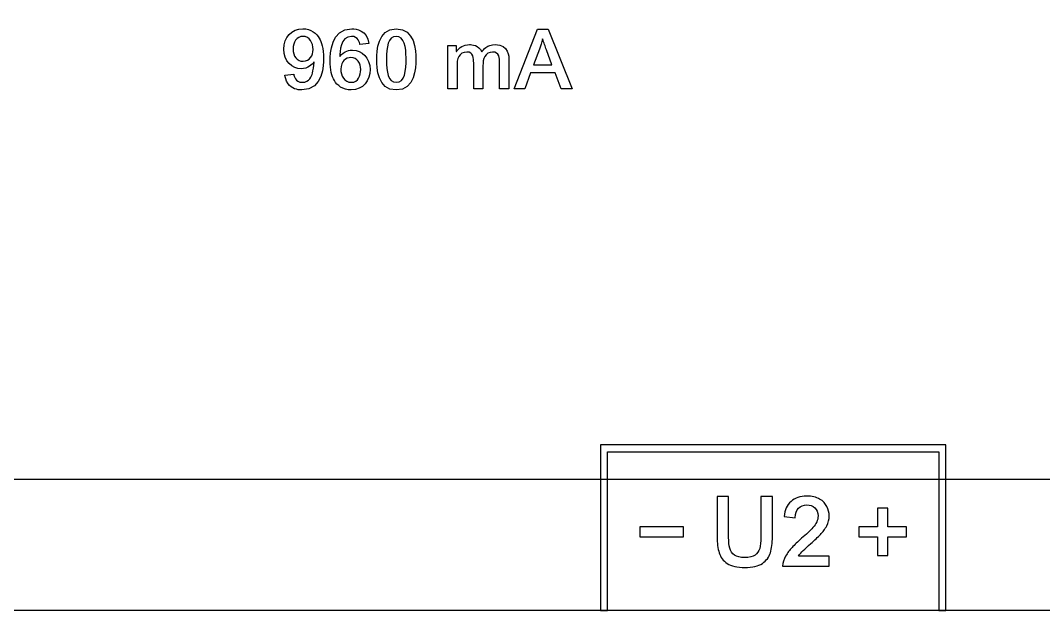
# Model space of a CAD drawing. Header units: millimetres. Extents: x 2151 to 5908, y -441 to 3322.
# Drawn here: x 3244.7 to 3270.55, y 2060.11 to 2075.03 of the extents above; entities that cross this region are included whole.
import ezdxf
from ezdxf.enums import TextEntityAlignment as Align

# ---------------------------------------------------------------- set-up
doc = ezdxf.new("R2010")
doc.units = ezdxf.units.MM
doc.layers.add('2DE_OBJ_Eti-Apparatus', color=7, linetype='Continuous', lineweight=25)
doc.layers.add('Beschriftung', color=7, linetype='Continuous')
doc.layers.add('Gehäuse', color=7, linetype='Continuous')
doc.styles.add('CP_ATTR', font='ARIAL.TTF')

# ---------------------------------------------------------------- blocks, each defined once
blk = doc.blocks.new('2de_eti_9_4352_5ex0yz5')
at = {"linetype": 'Continuous'}
blk.add_line((716, 0), (0, 0), dxfattribs=at)
at = {"linetype": 'ByBlock', "style": 'CP_ATTR', "flags": 9}
for tag, p in [('CURRENT', (0, 5)), ('LINK', (0, 5)), ('CHARACTER', (0, 5)), ('POWER', (0, 5)), ('ORDER-NO', (0, 5)), ('PRODUCT-TYPE', (0, 5)), ('ARTICLE', (0, 5)), ('GROUP', (0, 5)), ('NUMBER', (0, 5)), ('NAME', (0, 5)), ('EL-STATUS', (0, 4.999)), ('FUNCTION', (0, 4.999)), ('ARTICLE-2', (0, 4.999)), ('ARTICLE-1', (0, 4.999)), ('VOLTAGE', (0, 4.999)), ('PRODUCER', (0, 4.999)), ('WEIGHT', (0.001, 5)), ('IP', (0.001, 5)), ('OTHER', (0.001, 5))]:
    blk.add_attdef(tag, text='', height=0.00005, dxfattribs=at).set_placement(p, align=Align.MIDDLE_LEFT)
blk = doc.blocks.new('Gehäuse_6_TE')
at = {"layer": 'Gehäuse'}
blk.add_lwpolyline([(2.5, 66.5), (105.5, 66.5), (105.5, 24.5), (2.5, 24.5)], close=True, dxfattribs=at)
blk = doc.blocks.new('STC-0960.01')
at = {"layer": 'Beschriftung'}
for points, knots in [([(49.367, 38.037), (49.376, 37.986), (49.386, 37.908), (49.45, 37.817), (49.45, 37.817), (49.534, 37.694), (49.685, 37.66), (49.795, 37.66), (49.795, 37.66), (50.343, 37.66), (50.347, 38.312), (50.347, 38.456), (50.347, 38.456), (50.347, 38.725), (50.294, 38.865), (50.237, 38.966), (50.237, 38.966), (50.167, 39.089), (50.032, 39.208), (49.818, 39.208), (49.818, 39.208), (49.536, 39.208), (49.34, 38.996), (49.34, 38.695), (49.34, 38.695), (49.34, 38.382), (49.553, 38.198), (49.782, 38.198), (49.782, 38.198), (49.951, 38.198), (50.059, 38.302), (50.102, 38.363), (50.102, 38.363), (50.102, 38.363), (50.106, 38.363), (50.106, 38.363), (50.106, 38.363), (50.106, 38.257), (50.083, 38.153), (50.063, 38.086), (50.063, 38.086), (50.042, 38.012), (49.987, 37.853), (49.807, 37.853), (49.807, 37.853), (49.627, 37.853), (49.602, 38.014), (49.594, 38.06), (49.594, 38.06), (49.594, 38.06), (49.367, 38.037), (49.367, 38.037)], [0, 0, 0, 0, 0.071429, 0.071429, 0.071429, 0.071429, 0.142857, 0.142857, 0.142857, 0.142857, 0.214286, 0.214286, 0.214286, 0.214286, 0.285714, 0.285714, 0.285714, 0.285714, 0.357143, 0.357143, 0.357143, 0.357143, 0.428571, 0.428571, 0.428571, 0.428571, 0.5, 0.5, 0.5, 0.5, 0.571429, 0.571429, 0.571429, 0.571429, 0.642857, 0.642857, 0.642857, 0.642857, 0.714286, 0.714286, 0.714286, 0.714286, 0.785714, 0.785714, 0.785714, 0.785714, 0.857143, 0.857143, 0.857143, 0.857143, 1, 1, 1, 1]), ([(51.492, 38.831), (51.444, 39.176), (51.166, 39.208), (51.06, 39.208), (51.06, 39.208), (50.521, 39.208), (50.512, 38.56), (50.512, 38.403), (50.512, 38.403), (50.512, 38.164), (50.555, 38.012), (50.618, 37.897), (50.618, 37.897), (50.686, 37.777), (50.834, 37.66), (51.041, 37.66), (51.041, 37.66), (51.348, 37.66), (51.52, 37.904), (51.52, 38.175), (51.52, 38.175), (51.52, 38.475), (51.314, 38.668), (51.079, 38.668), (51.079, 38.668), (51.016, 38.668), (50.864, 38.657), (50.758, 38.503), (50.758, 38.503), (50.758, 38.503), (50.754, 38.507), (50.754, 38.507), (50.754, 38.507), (50.758, 38.613), (50.768, 39.015), (51.048, 39.015), (51.048, 39.015), (51.226, 39.015), (51.253, 38.854), (51.262, 38.808), (51.262, 38.808), (51.262, 38.808), (51.492, 38.831), (51.492, 38.831)], [0, 0, 0, 0, 0.083333, 0.083333, 0.083333, 0.083333, 0.166667, 0.166667, 0.166667, 0.166667, 0.25, 0.25, 0.25, 0.25, 0.333333, 0.333333, 0.333333, 0.333333, 0.416667, 0.416667, 0.416667, 0.416667, 0.5, 0.5, 0.5, 0.5, 0.583333, 0.583333, 0.583333, 0.583333, 0.666667, 0.666667, 0.666667, 0.666667, 0.75, 0.75, 0.75, 0.75, 0.833333, 0.833333, 0.833333, 0.833333, 1, 1, 1, 1]), ([(51.689, 38.435), (51.689, 38.219), (51.702, 37.66), (52.182, 37.66), (52.182, 37.66), (52.659, 37.66), (52.675, 38.215), (52.675, 38.433), (52.675, 38.433), (52.675, 38.666), (52.654, 39.208), (52.18, 39.208), (52.18, 39.208), (51.7, 39.208), (51.689, 38.634), (51.689, 38.435)], [0, 0, 0, 0, 0.2, 0.2, 0.2, 0.2, 0.4, 0.4, 0.4, 0.4, 0.6, 0.6, 0.6, 0.6, 1, 1, 1, 1]), ([(55.165, 37.686), (55.165, 37.686), (55.429, 37.686), (55.429, 37.686), (55.429, 37.686), (55.429, 37.686), (55.577, 38.09), (55.577, 38.09), (55.577, 38.09), (55.577, 38.09), (56.198, 38.09), (56.198, 38.09), (56.198, 38.09), (56.198, 38.09), (56.352, 37.686), (56.352, 37.686), (56.352, 37.686), (56.352, 37.686), (56.629, 37.686), (56.629, 37.686), (56.629, 37.686), (56.629, 37.686), (56.018, 39.201), (56.018, 39.201), (56.018, 39.201), (56.018, 39.201), (55.749, 39.201), (55.749, 39.201), (55.749, 39.201), (55.749, 39.201), (55.165, 37.686), (55.165, 37.686)], [0, 0, 0, 0, 0.111111, 0.111111, 0.111111, 0.111111, 0.222222, 0.222222, 0.222222, 0.222222, 0.333333, 0.333333, 0.333333, 0.333333, 0.444444, 0.444444, 0.444444, 0.444444, 0.555556, 0.555556, 0.555556, 0.555556, 0.666667, 0.666667, 0.666667, 0.666667, 0.777778, 0.777778, 0.777778, 0.777778, 1, 1, 1, 1]), ([(50.08, 38.685), (50.08, 38.53), (50, 38.386), (49.831, 38.386), (49.831, 38.386), (49.674, 38.386), (49.575, 38.515), (49.575, 38.693), (49.575, 38.693), (49.575, 38.86), (49.663, 39.015), (49.824, 39.015), (49.824, 39.015), (49.994, 39.015), (50.08, 38.848), (50.08, 38.685)], [0, 0, 0, 0, 0.2, 0.2, 0.2, 0.2, 0.4, 0.4, 0.4, 0.4, 0.6, 0.6, 0.6, 0.6, 1, 1, 1, 1]), ([(51.935, 38.431), (51.935, 38.746), (51.973, 39.013), (52.18, 39.013), (52.18, 39.013), (52.388, 39.013), (52.43, 38.744), (52.43, 38.469), (52.43, 38.469), (52.43, 38.137), (52.4, 37.853), (52.182, 37.853), (52.182, 37.853), (51.975, 37.853), (51.935, 38.111), (51.935, 38.431)], [0, 0, 0, 0, 0.2, 0.2, 0.2, 0.2, 0.4, 0.4, 0.4, 0.4, 0.6, 0.6, 0.6, 0.6, 1, 1, 1, 1]), ([(53.482, 37.686), (53.482, 37.686), (53.717, 37.686), (53.717, 37.686), (53.717, 37.686), (53.717, 37.686), (53.717, 38.238), (53.717, 38.238), (53.717, 38.238), (53.717, 38.361), (53.723, 38.435), (53.761, 38.509), (53.761, 38.509), (53.793, 38.568), (53.876, 38.619), (53.967, 38.619), (53.967, 38.619), (54.136, 38.619), (54.138, 38.454), (54.138, 38.346), (54.138, 38.346), (54.138, 38.346), (54.138, 37.686), (54.138, 37.686), (54.138, 37.686), (54.138, 37.686), (54.373, 37.686), (54.373, 37.686), (54.373, 37.686), (54.373, 37.686), (54.373, 38.272), (54.373, 38.272), (54.373, 38.272), (54.373, 38.367), (54.377, 38.431), (54.417, 38.507), (54.417, 38.507), (54.451, 38.573), (54.536, 38.619), (54.616, 38.619), (54.616, 38.619), (54.794, 38.619), (54.794, 38.463), (54.794, 38.348), (54.794, 38.348), (54.794, 38.348), (54.794, 37.686), (54.794, 37.686), (54.794, 37.686), (54.794, 37.686), (55.029, 37.686), (55.029, 37.686), (55.029, 37.686), (55.029, 37.686), (55.029, 38.416), (55.029, 38.416), (55.029, 38.416), (55.029, 38.501), (55.029, 38.808), (54.684, 38.808), (54.684, 38.808), (54.475, 38.808), (54.381, 38.678), (54.343, 38.624), (54.343, 38.624), (54.267, 38.799), (54.089, 38.808), (54.034, 38.808), (54.034, 38.808), (53.88, 38.808), (53.77, 38.733), (53.7, 38.632), (53.7, 38.632), (53.7, 38.632), (53.696, 38.632), (53.696, 38.632), (53.696, 38.632), (53.696, 38.632), (53.696, 38.782), (53.696, 38.782), (53.696, 38.782), (53.696, 38.782), (53.482, 38.782), (53.482, 38.782), (53.482, 38.782), (53.482, 38.782), (53.482, 37.686), (53.482, 37.686)], [0, 0, 0, 0, 0.043478, 0.043478, 0.043478, 0.043478, 0.086957, 0.086957, 0.086957, 0.086957, 0.130435, 0.130435, 0.130435, 0.130435, 0.173913, 0.173913, 0.173913, 0.173913, 0.217391, 0.217391, 0.217391, 0.217391, 0.26087, 0.26087, 0.26087, 0.26087, 0.304348, 0.304348, 0.304348, 0.304348, 0.347826, 0.347826, 0.347826, 0.347826, 0.391304, 0.391304, 0.391304, 0.391304, 0.434783, 0.434783, 0.434783, 0.434783, 0.478261, 0.478261, 0.478261, 0.478261, 0.521739, 0.521739, 0.521739, 0.521739, 0.565217, 0.565217, 0.565217, 0.565217, 0.608696, 0.608696, 0.608696, 0.608696, 0.652174, 0.652174, 0.652174, 0.652174, 0.695652, 0.695652, 0.695652, 0.695652, 0.73913, 0.73913, 0.73913, 0.73913, 0.782609, 0.782609, 0.782609, 0.782609, 0.826087, 0.826087, 0.826087, 0.826087, 0.869565, 0.869565, 0.869565, 0.869565, 0.913043, 0.913043, 0.913043, 0.913043, 1, 1, 1, 1]), ([(55.798, 38.695), (55.836, 38.797), (55.853, 38.846), (55.876, 38.952), (55.876, 38.952), (55.876, 38.952), (55.88, 38.952), (55.88, 38.952), (55.88, 38.952), (55.912, 38.85), (55.944, 38.761), (55.978, 38.672), (55.978, 38.672), (55.978, 38.672), (56.117, 38.298), (56.117, 38.298), (56.117, 38.298), (56.117, 38.298), (55.652, 38.298), (55.652, 38.298), (55.652, 38.298), (55.652, 38.298), (55.798, 38.695), (55.798, 38.695)], [0, 0, 0, 0, 0.142857, 0.142857, 0.142857, 0.142857, 0.285714, 0.285714, 0.285714, 0.285714, 0.428571, 0.428571, 0.428571, 0.428571, 0.571429, 0.571429, 0.571429, 0.571429, 0.714286, 0.714286, 0.714286, 0.714286, 1, 1, 1, 1]), ([(50.781, 38.183), (50.781, 38.391), (50.91, 38.479), (51.035, 38.479), (51.035, 38.479), (51.204, 38.479), (51.285, 38.331), (51.285, 38.179), (51.285, 38.179), (51.285, 38.031), (51.223, 37.853), (51.046, 37.853), (51.046, 37.853), (50.874, 37.853), (50.781, 38.026), (50.781, 38.183)], [0, 0, 0, 0, 0.2, 0.2, 0.2, 0.2, 0.4, 0.4, 0.4, 0.4, 0.6, 0.6, 0.6, 0.6, 1, 1, 1, 1]), ([(65.89, 24.5), (65.89, 24.5), (65.89, 28.514), (65.89, 28.514), (65.89, 28.514), (65.89, 28.514), (57.52, 28.514), (57.52, 28.514), (57.52, 28.514), (57.52, 28.514), (57.52, 24.5), (57.52, 24.5), (57.52, 24.5), (57.52, 24.5), (57.344, 24.5), (57.344, 24.5), (57.344, 24.5), (57.344, 24.5), (57.344, 28.69), (57.344, 28.69), (57.344, 28.69), (57.344, 28.69), (66.067, 28.69), (66.067, 28.69), (66.067, 28.69), (66.067, 28.69), (66.067, 24.5), (66.067, 24.5), (66.067, 24.5), (66.067, 24.5), (65.89, 24.5), (65.89, 24.5)], [0, 0, 0, 0, 0.111111, 0.111111, 0.111111, 0.111111, 0.222222, 0.222222, 0.222222, 0.222222, 0.333333, 0.333333, 0.333333, 0.333333, 0.444444, 0.444444, 0.444444, 0.444444, 0.555556, 0.555556, 0.555556, 0.555556, 0.666667, 0.666667, 0.666667, 0.666667, 0.777778, 0.777778, 0.777778, 0.777778, 1, 1, 1, 1]), ([(60.58, 26.349), (60.58, 26.238), (60.59, 26.147), (60.61, 26.075), (60.61, 26.075), (60.63, 26.002), (60.669, 25.945), (60.728, 25.902), (60.728, 25.902), (60.788, 25.859), (60.874, 25.838), (60.988, 25.838), (60.988, 25.838), (61.101, 25.838), (61.188, 25.859), (61.247, 25.901), (61.247, 25.901), (61.306, 25.942), (61.346, 25.999), (61.366, 26.071), (61.366, 26.071), (61.385, 26.142), (61.395, 26.235), (61.395, 26.349), (61.395, 26.349), (61.395, 26.349), (61.395, 27.386), (61.395, 27.386), (61.395, 27.386), (61.395, 27.386), (61.687, 27.386), (61.687, 27.386), (61.687, 27.386), (61.687, 27.386), (61.687, 26.361), (61.687, 26.361), (61.687, 26.361), (61.687, 26.205), (61.67, 26.071), (61.636, 25.961), (61.636, 25.961), (61.602, 25.851), (61.534, 25.761), (61.432, 25.692), (61.432, 25.692), (61.33, 25.623), (61.183, 25.588), (60.99, 25.588), (60.99, 25.588), (60.796, 25.588), (60.648, 25.622), (60.546, 25.691), (60.546, 25.691), (60.444, 25.759), (60.375, 25.848), (60.341, 25.959), (60.341, 25.959), (60.306, 26.069), (60.289, 26.202), (60.289, 26.358), (60.289, 26.358), (60.289, 26.358), (60.289, 27.386), (60.289, 27.386), (60.289, 27.386), (60.289, 27.386), (60.58, 27.386), (60.58, 27.386), (60.58, 27.386), (60.58, 27.386), (60.58, 26.349), (60.58, 26.349)], [0, 0, 0, 0, 0.052632, 0.052632, 0.052632, 0.052632, 0.105263, 0.105263, 0.105263, 0.105263, 0.157895, 0.157895, 0.157895, 0.157895, 0.210526, 0.210526, 0.210526, 0.210526, 0.263158, 0.263158, 0.263158, 0.263158, 0.315789, 0.315789, 0.315789, 0.315789, 0.368421, 0.368421, 0.368421, 0.368421, 0.421053, 0.421053, 0.421053, 0.421053, 0.473684, 0.473684, 0.473684, 0.473684, 0.526316, 0.526316, 0.526316, 0.526316, 0.578947, 0.578947, 0.578947, 0.578947, 0.631579, 0.631579, 0.631579, 0.631579, 0.684211, 0.684211, 0.684211, 0.684211, 0.736842, 0.736842, 0.736842, 0.736842, 0.789474, 0.789474, 0.789474, 0.789474, 0.842105, 0.842105, 0.842105, 0.842105, 0.894737, 0.894737, 0.894737, 0.894737, 1, 1, 1, 1]), ([(62.551, 27.393), (62.686, 27.393), (62.796, 27.368), (62.88, 27.318), (62.88, 27.318), (62.965, 27.268), (63.026, 27.205), (63.065, 27.129), (63.065, 27.129), (63.102, 27.053), (63.121, 26.976), (63.121, 26.897), (63.121, 26.897), (63.121, 26.806), (63.1, 26.72), (63.057, 26.639), (63.057, 26.639), (63.014, 26.557), (62.962, 26.485), (62.899, 26.42), (62.899, 26.42), (62.837, 26.356), (62.755, 26.28), (62.655, 26.191), (62.655, 26.191), (62.576, 26.122), (62.512, 26.064), (62.466, 26.018), (62.466, 26.018), (62.419, 25.972), (62.379, 25.925), (62.346, 25.877), (62.346, 25.877), (62.346, 25.877), (63.121, 25.877), (63.121, 25.877), (63.121, 25.877), (63.121, 25.877), (63.121, 25.618), (63.121, 25.618), (63.121, 25.618), (63.121, 25.618), (61.943, 25.618), (61.943, 25.618), (61.943, 25.618), (61.95, 25.71), (61.976, 25.796), (62.021, 25.877), (62.021, 25.877), (62.067, 25.958), (62.12, 26.031), (62.182, 26.095), (62.182, 26.095), (62.244, 26.161), (62.324, 26.238), (62.425, 26.326), (62.425, 26.326), (62.425, 26.326), (62.544, 26.433), (62.544, 26.433), (62.544, 26.433), (62.616, 26.5), (62.672, 26.556), (62.711, 26.601), (62.711, 26.601), (62.751, 26.645), (62.782, 26.691), (62.805, 26.739), (62.805, 26.739), (62.828, 26.787), (62.84, 26.838), (62.84, 26.894), (62.84, 26.894), (62.84, 26.982), (62.812, 27.049), (62.757, 27.097), (62.757, 27.097), (62.702, 27.145), (62.636, 27.169), (62.558, 27.169), (62.558, 27.169), (62.473, 27.169), (62.402, 27.142), (62.347, 27.09), (62.347, 27.09), (62.292, 27.037), (62.264, 26.956), (62.262, 26.847), (62.262, 26.847), (62.262, 26.847), (61.985, 26.877), (61.985, 26.877), (61.985, 26.877), (61.997, 27.039), (62.054, 27.165), (62.156, 27.256), (62.156, 27.256), (62.258, 27.348), (62.39, 27.393), (62.551, 27.393)], [0, 0, 0, 0, 0.038462, 0.038462, 0.038462, 0.038462, 0.076923, 0.076923, 0.076923, 0.076923, 0.115385, 0.115385, 0.115385, 0.115385, 0.153846, 0.153846, 0.153846, 0.153846, 0.192308, 0.192308, 0.192308, 0.192308, 0.230769, 0.230769, 0.230769, 0.230769, 0.269231, 0.269231, 0.269231, 0.269231, 0.307692, 0.307692, 0.307692, 0.307692, 0.346154, 0.346154, 0.346154, 0.346154, 0.384615, 0.384615, 0.384615, 0.384615, 0.423077, 0.423077, 0.423077, 0.423077, 0.461538, 0.461538, 0.461538, 0.461538, 0.5, 0.5, 0.5, 0.5, 0.538462, 0.538462, 0.538462, 0.538462, 0.576923, 0.576923, 0.576923, 0.576923, 0.615385, 0.615385, 0.615385, 0.615385, 0.653846, 0.653846, 0.653846, 0.653846, 0.692308, 0.692308, 0.692308, 0.692308, 0.730769, 0.730769, 0.730769, 0.730769, 0.769231, 0.769231, 0.769231, 0.769231, 0.807692, 0.807692, 0.807692, 0.807692, 0.846154, 0.846154, 0.846154, 0.846154, 0.884615, 0.884615, 0.884615, 0.884615, 0.923077, 0.923077, 0.923077, 0.923077, 1, 1, 1, 1]), ([(64.601, 26.619), (64.601, 26.619), (65.072, 26.619), (65.072, 26.619), (65.072, 26.619), (65.072, 26.619), (65.072, 26.362), (65.072, 26.362), (65.072, 26.362), (65.072, 26.362), (64.601, 26.362), (64.601, 26.362), (64.601, 26.362), (64.601, 26.362), (64.601, 25.89), (64.601, 25.89), (64.601, 25.89), (64.601, 25.89), (64.344, 25.89), (64.344, 25.89), (64.344, 25.89), (64.344, 25.89), (64.344, 26.362), (64.344, 26.362), (64.344, 26.362), (64.344, 26.362), (63.872, 26.362), (63.872, 26.362), (63.872, 26.362), (63.872, 26.362), (63.872, 26.619), (63.872, 26.619), (63.872, 26.619), (63.872, 26.619), (64.344, 26.619), (64.344, 26.619), (64.344, 26.619), (64.344, 26.619), (64.344, 27.091), (64.344, 27.091), (64.344, 27.091), (64.344, 27.091), (64.601, 27.091), (64.601, 27.091), (64.601, 27.091), (64.601, 27.091), (64.601, 26.619), (64.601, 26.619)], [0, 0, 0, 0, 0.076923, 0.076923, 0.076923, 0.076923, 0.153846, 0.153846, 0.153846, 0.153846, 0.230769, 0.230769, 0.230769, 0.230769, 0.307692, 0.307692, 0.307692, 0.307692, 0.384615, 0.384615, 0.384615, 0.384615, 0.461538, 0.461538, 0.461538, 0.461538, 0.538462, 0.538462, 0.538462, 0.538462, 0.615385, 0.615385, 0.615385, 0.615385, 0.692308, 0.692308, 0.692308, 0.692308, 0.769231, 0.769231, 0.769231, 0.769231, 0.846154, 0.846154, 0.846154, 0.846154, 1, 1, 1, 1]), ([(59.438, 26.619), (59.438, 26.619), (59.438, 26.362), (59.438, 26.362), (59.438, 26.362), (58.605, 26.362), (59.172, 26.362), (58.338, 26.362), (58.338, 26.362), (58.338, 26.362), (58.338, 26.619), (58.338, 26.619), (58.338, 26.619), (59.171, 26.619), (58.605, 26.619), (59.438, 26.619)], [0, 0, 0, 0, 0.2, 0.2, 0.2, 0.2, 0.4, 0.4, 0.4, 0.4, 0.6, 0.6, 0.6, 0.6, 1, 1, 1, 1])]:
    blk.add_open_spline(points, degree=3, knots=knots, dxfattribs=at)
blk.add_blockref('Gehäuse_6_TE', (0, 0))
blk = doc.blocks.new('MDT_CAD_STC-096001')
blk.add_blockref('STC-0960.01', (10, 10))

msp = doc.modelspace()

# ---------------------------------------------------------------- block references
msp.add_blockref('MDT_CAD_STC-096001', (3192.016, 2025.615))
at = {"layer": '2DE_OBJ_Eti-Apparatus'}
msp.add_blockref('2de_eti_9_4352_5ex0yz5', (3168.016, 2063.431), dxfattribs=at)

doc.saveas('drawing.dxf')
